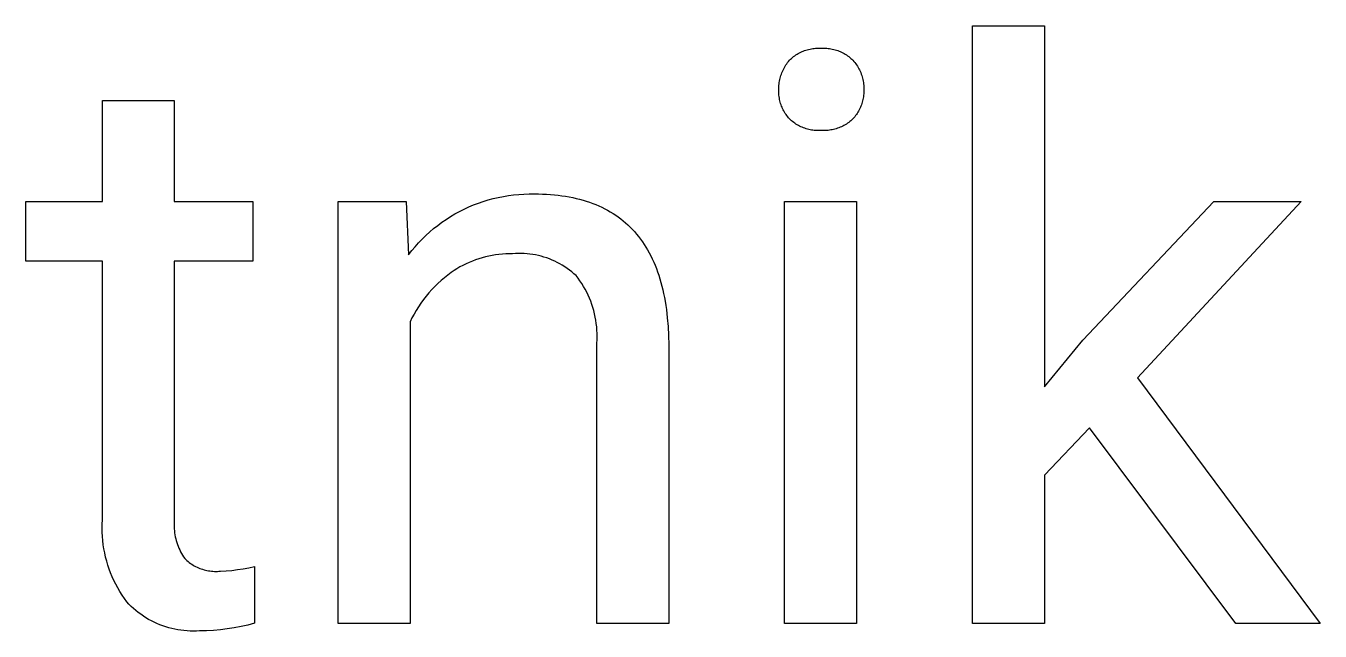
# Model space of a CAD drawing. Header units: millimetres. Extents: x 1102 to 5170, y 19 to 2862.
# Drawn here: x 4357.1 to 4419.2, y 199.1 to 228.1 of the extents above; entities that cross this region are included whole.
import ezdxf

# ---------------------------------------------------------------- set-up
doc = ezdxf.new("R2010")
doc.units = ezdxf.units.MM
doc.header["$MEASUREMENT"] = 0
doc.layers.add('Domyślny', color=7, linetype='Continuous', true_color=0x000000)

msp = doc.modelspace()

# ---------------------------------------------------------------- linework, layer by layer
at = {"layer": 'Domyślny'}
for p, q in [((4402.503, 199.45), (4402.503, 228.097)), ((4402.503, 228.097), (4405.947, 228.097)), ((4405.947, 228.097), (4405.947, 210.8)), ((4393.772, 226.494), (4393.821, 226.539)), ((4393.821, 226.539), (4393.872, 226.583)), ((4393.872, 226.583), (4393.924, 226.625)), ((4393.924, 226.625), (4393.978, 226.665)), ((4393.978, 226.665), (4394.033, 226.703)), ((4394.033, 226.703), (4394.089, 226.74)), ((4394.089, 226.74), (4394.147, 226.774)), ((4394.147, 226.774), (4394.206, 226.806)), ((4394.206, 226.806), (4394.265, 226.836)), ((4394.265, 226.836), (4394.326, 226.864)), ((4394.326, 226.864), (4394.388, 226.89)), ((4394.388, 226.89), (4394.451, 226.914)), ((4394.451, 226.914), (4394.514, 226.936)), ((4394.514, 226.936), (4394.578, 226.955)), ((4394.578, 226.955), (4394.643, 226.972)), ((4394.643, 226.972), (4394.708, 226.987)), ((4394.708, 226.987), (4394.774, 227)), ((4394.774, 227), (4394.841, 227.01)), ((4394.841, 227.01), (4394.907, 227.018)), ((4394.907, 227.018), (4394.974, 227.024)), ((4394.974, 227.024), (4395.041, 227.027)), ((4395.041, 227.027), (4395.108, 227.028)), ((4395.108, 227.028), (4395.175, 227.027)), ((4395.175, 227.027), (4395.242, 227.023)), ((4395.242, 227.023), (4395.309, 227.026)), ((4395.309, 227.026), (4395.376, 227.028)), ((4395.376, 227.028), (4395.444, 227.027)), ((4395.444, 227.027), (4395.511, 227.023)), ((4395.511, 227.023), (4395.578, 227.017)), ((4395.578, 227.017), (4395.645, 227.009)), ((4395.645, 227.009), (4395.711, 226.999)), ((4395.711, 226.999), (4395.777, 226.986)), ((4395.777, 226.986), (4395.843, 226.972)), ((4395.843, 226.972), (4395.908, 226.954)), ((4395.908, 226.954), (4395.973, 226.935)), ((4395.973, 226.935), (4396.036, 226.913)), ((4396.036, 226.913), (4396.099, 226.89)), ((4396.099, 226.89), (4396.161, 226.864)), ((4396.161, 226.864), (4396.223, 226.836)), ((4396.223, 226.836), (4396.283, 226.805)), ((4396.283, 226.805), (4396.342, 226.773)), ((4396.342, 226.773), (4396.4, 226.739)), ((4396.4, 226.739), (4396.457, 226.703)), ((4396.457, 226.703), (4396.512, 226.665)), ((4396.512, 226.665), (4396.566, 226.625)), ((4396.566, 226.625), (4396.619, 226.583)), ((4396.619, 226.583), (4396.67, 226.539)), ((4396.67, 226.539), (4396.72, 226.494)), ((4393.359, 225.854), (4393.386, 225.918)), ((4393.386, 225.918), (4393.416, 225.982)), ((4393.416, 225.982), (4393.447, 226.044)), ((4393.447, 226.044), (4393.481, 226.106)), ((4393.481, 226.106), (4393.516, 226.166)), ((4393.516, 226.166), (4393.554, 226.225)), ((4393.554, 226.225), (4393.594, 226.282)), ((4393.594, 226.282), (4393.635, 226.339)), ((4393.635, 226.339), (4393.679, 226.393)), ((4393.679, 226.393), (4393.724, 226.447)), ((4393.724, 226.447), (4393.772, 226.494)), ((4396.72, 226.494), (4396.768, 226.447)), ((4396.768, 226.447), (4396.814, 226.394)), ((4396.814, 226.394), (4396.858, 226.339)), ((4396.858, 226.339), (4396.9, 226.283)), ((4396.9, 226.283), (4396.94, 226.226)), ((4396.94, 226.226), (4396.979, 226.167)), ((4396.979, 226.167), (4397.015, 226.107)), ((4397.015, 226.107), (4397.049, 226.046)), ((4397.049, 226.046), (4397.081, 225.983)), ((4397.081, 225.983), (4397.111, 225.92)), ((4397.111, 225.92), (4397.138, 225.855)), ((4393.217, 225.243), (4393.224, 225.313)), ((4393.224, 225.313), (4393.232, 225.382)), ((4393.232, 225.382), (4393.244, 225.451)), ((4393.244, 225.451), (4393.257, 225.52)), ((4393.257, 225.52), (4393.273, 225.588)), ((4393.273, 225.588), (4393.291, 225.656)), ((4393.291, 225.656), (4393.311, 225.723)), ((4393.311, 225.723), (4393.334, 225.789)), ((4393.334, 225.789), (4393.359, 225.854)), ((4397.138, 225.855), (4397.164, 225.79)), ((4397.164, 225.79), (4397.187, 225.724)), ((4397.187, 225.724), (4397.208, 225.657)), ((4397.208, 225.657), (4397.226, 225.589)), ((4397.226, 225.589), (4397.242, 225.521)), ((4397.242, 225.521), (4397.256, 225.452)), ((4397.256, 225.452), (4397.267, 225.383)), ((4397.267, 225.383), (4397.276, 225.314)), ((4397.276, 225.314), (4397.283, 225.244)), ((4393.211, 225.104), (4393.213, 225.174)), ((4393.212, 225.034), (4393.211, 225.104)), ((4393.211, 224.968), (4393.212, 225.034)), ((4393.212, 224.901), (4393.211, 224.968)), ((4393.216, 224.835), (4393.212, 224.901)), ((4393.213, 225.174), (4393.217, 225.243)), ((4393.221, 224.769), (4393.216, 224.835)), ((4393.229, 224.704), (4393.221, 224.769)), ((4393.239, 224.638), (4393.229, 224.704)), ((4397.271, 224.703), (4397.26, 224.637)), ((4397.279, 224.769), (4397.271, 224.703)), ((4397.284, 224.835), (4397.279, 224.769)), ((4397.283, 225.244), (4397.287, 225.174)), ((4397.288, 224.901), (4397.284, 224.835)), ((4397.287, 225.174), (4397.289, 225.104)), ((4397.289, 225.104), (4397.288, 225.034)), ((4397.288, 225.034), (4397.289, 224.967)), ((4397.289, 224.967), (4397.288, 224.901)), ((4360.777, 219.682), (4360.777, 224.516)), ((4360.777, 224.516), (4364.224, 224.516)), ((4364.224, 224.516), (4364.224, 219.682)), ((4393.251, 224.573), (4393.239, 224.638)), ((4393.266, 224.509), (4393.251, 224.573)), ((4393.282, 224.445), (4393.266, 224.509)), ((4393.301, 224.381), (4393.282, 224.445)), ((4393.322, 224.318), (4393.301, 224.381)), ((4393.344, 224.256), (4393.322, 224.318)), ((4393.369, 224.195), (4393.344, 224.256)), ((4393.396, 224.135), (4393.369, 224.195)), ((4393.425, 224.075), (4393.396, 224.135)), ((4393.456, 224.017), (4393.425, 224.075)), ((4397.071, 224.074), (4397.04, 224.015)), ((4397.101, 224.133), (4397.071, 224.074)), ((4397.128, 224.194), (4397.101, 224.133)), ((4397.153, 224.255), (4397.128, 224.194)), ((4397.177, 224.317), (4397.153, 224.255)), ((4397.198, 224.38), (4397.177, 224.317)), ((4397.217, 224.443), (4397.198, 224.38)), ((4397.233, 224.508), (4397.217, 224.443)), ((4397.248, 224.572), (4397.233, 224.508)), ((4397.26, 224.637), (4397.248, 224.572)), ((4393.489, 223.959), (4393.456, 224.017)), ((4393.523, 223.903), (4393.489, 223.959)), ((4393.56, 223.848), (4393.523, 223.903)), ((4393.598, 223.794), (4393.56, 223.848)), ((4393.639, 223.741), (4393.598, 223.794)), ((4393.681, 223.69), (4393.639, 223.741)), ((4393.724, 223.641), (4393.681, 223.69)), ((4393.772, 223.595), (4393.724, 223.641)), ((4393.822, 223.55), (4393.772, 223.595)), ((4393.874, 223.508), (4393.822, 223.55)), ((4393.926, 223.467), (4393.874, 223.508)), ((4393.981, 223.428), (4393.926, 223.467)), ((4394.036, 223.391), (4393.981, 223.428)), ((4396.509, 223.429), (4396.454, 223.392)), ((4396.564, 223.468), (4396.509, 223.429)), ((4396.617, 223.508), (4396.564, 223.468)), ((4396.669, 223.551), (4396.617, 223.508)), ((4396.719, 223.595), (4396.669, 223.551)), ((4396.768, 223.641), (4396.719, 223.595)), ((4396.812, 223.69), (4396.768, 223.641)), ((4396.855, 223.741), (4396.812, 223.69)), ((4396.895, 223.793), (4396.855, 223.741)), ((4396.934, 223.847), (4396.895, 223.793)), ((4396.971, 223.902), (4396.934, 223.847)), ((4397.007, 223.958), (4396.971, 223.902)), ((4397.04, 224.015), (4397.007, 223.958)), ((4394.093, 223.356), (4394.036, 223.391)), ((4394.15, 223.323), (4394.093, 223.356)), ((4394.209, 223.292), (4394.15, 223.323)), ((4394.269, 223.262), (4394.209, 223.292)), ((4394.33, 223.235), (4394.269, 223.262)), ((4394.392, 223.21), (4394.33, 223.235)), ((4394.454, 223.187), (4394.392, 223.21)), ((4394.518, 223.166), (4394.454, 223.187)), ((4394.582, 223.148), (4394.518, 223.166)), ((4394.646, 223.131), (4394.582, 223.148)), ((4394.711, 223.117), (4394.646, 223.131)), ((4394.777, 223.105), (4394.711, 223.117)), ((4394.843, 223.095), (4394.777, 223.105)), ((4394.909, 223.088), (4394.843, 223.095)), ((4394.975, 223.082), (4394.909, 223.088)), ((4395.042, 223.079), (4394.975, 223.082)), ((4395.109, 223.079), (4395.042, 223.079)), ((4395.175, 223.08), (4395.109, 223.079)), ((4395.242, 223.084), (4395.175, 223.08)), ((4395.309, 223.08), (4395.242, 223.084)), ((4395.376, 223.079), (4395.309, 223.08)), ((4395.443, 223.08), (4395.376, 223.079)), ((4395.509, 223.083), (4395.443, 223.08)), ((4395.576, 223.088), (4395.509, 223.083)), ((4395.643, 223.096), (4395.576, 223.088)), ((4395.709, 223.106), (4395.643, 223.096)), ((4395.775, 223.118), (4395.709, 223.106)), ((4395.84, 223.132), (4395.775, 223.118)), ((4395.905, 223.149), (4395.84, 223.132)), ((4395.969, 223.167), (4395.905, 223.149)), ((4396.033, 223.188), (4395.969, 223.167)), ((4396.096, 223.211), (4396.033, 223.188)), ((4396.158, 223.236), (4396.096, 223.211)), ((4396.219, 223.263), (4396.158, 223.236)), ((4396.279, 223.292), (4396.219, 223.263)), ((4396.338, 223.323), (4396.279, 223.292)), ((4396.397, 223.357), (4396.338, 223.323)), ((4396.454, 223.392), (4396.397, 223.357)), ((4379.043, 219.683), (4379.281, 219.755)), ((4379.281, 219.755), (4379.521, 219.82)), ((4379.521, 219.82), (4379.763, 219.877)), ((4379.763, 219.877), (4380.007, 219.925)), ((4380.007, 219.925), (4380.252, 219.965)), ((4380.252, 219.965), (4380.498, 219.997)), ((4380.498, 219.997), (4380.746, 220.02)), ((4380.746, 220.02), (4380.994, 220.035)), ((4380.994, 220.035), (4381.242, 220.042)), ((4381.242, 220.042), (4381.49, 220.04)), ((4381.49, 220.04), (4381.688, 220.038)), ((4381.688, 220.038), (4381.883, 220.033)), ((4381.883, 220.033), (4382.075, 220.024)), ((4382.075, 220.024), (4382.264, 220.012)), ((4382.264, 220.012), (4382.45, 219.996)), ((4382.45, 219.996), (4382.632, 219.977)), ((4382.632, 219.977), (4382.812, 219.954)), ((4382.812, 219.954), (4382.988, 219.927)), ((4382.988, 219.927), (4383.161, 219.897)), ((4383.161, 219.897), (4383.332, 219.864)), ((4383.332, 219.864), (4383.499, 219.826)), ((4383.499, 219.826), (4383.663, 219.786)), ((4383.663, 219.786), (4383.824, 219.742)), ((4383.824, 219.742), (4383.982, 219.694)), ((4383.982, 219.694), (4384.136, 219.643)), ((4357.11, 216.817), (4357.11, 219.682)), ((4357.11, 219.682), (4360.777, 219.682)), ((4364.224, 219.682), (4367.984, 219.682)), ((4367.984, 219.682), (4367.984, 216.817)), ((4372.088, 199.45), (4372.088, 219.682)), ((4372.088, 219.682), (4375.347, 219.682)), ((4375.347, 219.682), (4375.459, 217.125)), ((4377.469, 218.954), (4377.682, 219.081)), ((4377.682, 219.081), (4377.9, 219.2)), ((4377.9, 219.2), (4378.122, 219.312)), ((4378.122, 219.312), (4378.348, 219.416)), ((4378.348, 219.416), (4378.576, 219.513)), ((4378.576, 219.513), (4378.809, 219.602)), ((4378.809, 219.602), (4379.043, 219.683)), ((4384.136, 219.643), (4384.288, 219.588)), ((4384.288, 219.588), (4384.437, 219.53)), ((4384.437, 219.53), (4384.582, 219.468)), ((4384.582, 219.468), (4384.725, 219.403)), ((4384.725, 219.403), (4384.864, 219.334)), ((4384.864, 219.334), (4385, 219.261)), ((4385, 219.261), (4385.133, 219.186)), ((4385.133, 219.186), (4385.263, 219.106)), ((4385.263, 219.106), (4385.39, 219.023)), ((4393.492, 199.45), (4393.492, 219.682)), ((4393.492, 219.682), (4396.939, 219.682)), ((4396.939, 219.682), (4396.939, 199.45)), ((4407.79, 213.024), (4414.065, 219.682)), ((4418.256, 219.682), (4410.414, 211.231)), ((4414.065, 219.682), (4418.256, 219.682)), ((4376.66, 218.377), (4376.855, 218.532)), ((4376.855, 218.532), (4377.055, 218.679)), ((4377.055, 218.679), (4377.259, 218.82)), ((4377.259, 218.82), (4377.469, 218.954)), ((4385.39, 219.023), (4385.514, 218.937)), ((4385.514, 218.937), (4385.635, 218.847)), ((4385.635, 218.847), (4385.753, 218.753)), ((4385.753, 218.753), (4385.867, 218.656)), ((4385.867, 218.656), (4385.979, 218.555)), ((4385.979, 218.555), (4386.087, 218.451)), ((4386.087, 218.451), (4386.192, 218.343)), ((4375.937, 217.696), (4376.109, 217.876)), ((4376.109, 217.876), (4376.287, 218.049)), ((4376.287, 218.049), (4376.471, 218.216)), ((4376.471, 218.216), (4376.66, 218.377)), ((4386.192, 218.343), (4386.295, 218.232)), ((4386.295, 218.232), (4386.394, 218.117)), ((4386.394, 218.117), (4386.49, 217.999)), ((4386.49, 217.999), (4386.583, 217.877)), ((4386.583, 217.877), (4386.672, 217.752)), ((4375.459, 217.125), (4375.612, 217.321)), ((4375.612, 217.321), (4375.771, 217.511)), ((4375.771, 217.511), (4375.937, 217.696)), ((4386.672, 217.752), (4386.759, 217.623)), ((4386.759, 217.623), (4386.843, 217.491)), ((4386.843, 217.491), (4386.923, 217.355)), ((4386.923, 217.355), (4387.001, 217.215)), ((4387.001, 217.215), (4387.075, 217.072)), ((4360.777, 216.817), (4357.11, 216.817)), ((4360.777, 204.416), (4360.777, 216.817)), ((4367.984, 216.817), (4364.224, 216.817)), ((4364.224, 216.817), (4364.224, 204.368)), ((4378.068, 216.617), (4377.923, 216.538)), ((4378.215, 216.691), (4378.068, 216.617)), ((4378.365, 216.759), (4378.215, 216.691)), ((4378.517, 216.823), (4378.365, 216.759)), ((4378.671, 216.882), (4378.517, 216.823)), ((4378.827, 216.935), (4378.671, 216.882)), ((4378.985, 216.983), (4378.827, 216.935)), ((4379.144, 217.026), (4378.985, 216.983)), ((4379.304, 217.064), (4379.144, 217.026)), ((4379.466, 217.096), (4379.304, 217.064)), ((4379.628, 217.123), (4379.466, 217.096)), ((4379.792, 217.144), (4379.628, 217.123)), ((4379.956, 217.16), (4379.792, 217.144)), ((4380.12, 217.171), (4379.956, 217.16)), ((4380.285, 217.176), (4380.12, 217.171)), ((4380.45, 217.175), (4380.285, 217.176)), ((4380.587, 217.185), (4380.45, 217.175)), ((4380.725, 217.189), (4380.587, 217.185)), ((4380.864, 217.189), (4380.725, 217.189)), ((4381.001, 217.184), (4380.864, 217.189)), ((4381.139, 217.174), (4381.001, 217.184)), ((4381.277, 217.159), (4381.139, 217.174)), ((4381.413, 217.14), (4381.277, 217.159)), ((4381.549, 217.116), (4381.413, 217.14)), ((4381.684, 217.087), (4381.549, 217.116)), ((4381.818, 217.053), (4381.684, 217.087)), ((4381.951, 217.015), (4381.818, 217.053)), ((4382.082, 216.972), (4381.951, 217.015)), ((4382.212, 216.925), (4382.082, 216.972)), ((4382.34, 216.873), (4382.212, 216.925)), ((4382.466, 216.817), (4382.34, 216.873)), ((4382.59, 216.756), (4382.466, 216.817)), ((4382.712, 216.691), (4382.59, 216.756)), ((4382.831, 216.622), (4382.712, 216.691)), ((4382.948, 216.549), (4382.831, 216.622)), ((4387.075, 217.072), (4387.147, 216.926)), ((4387.147, 216.926), (4387.215, 216.776)), ((4387.215, 216.776), (4387.28, 216.622)), ((4387.28, 216.622), (4387.342, 216.465)), ((4377.176, 216.022), (4377.018, 215.887)), ((4377.338, 216.151), (4377.176, 216.022)), ((4377.505, 216.275), (4377.338, 216.151)), ((4377.642, 216.367), (4377.505, 216.275)), ((4377.781, 216.455), (4377.642, 216.367)), ((4377.923, 216.538), (4377.781, 216.455)), ((4383.063, 216.472), (4382.948, 216.549)), ((4383.175, 216.391), (4383.063, 216.472)), ((4383.284, 216.306), (4383.175, 216.391)), ((4383.389, 216.217), (4383.284, 216.306)), ((4383.492, 216.125), (4383.389, 216.217)), ((4383.588, 215.999), (4383.492, 216.125)), ((4383.679, 215.871), (4383.588, 215.999)), ((4387.342, 216.465), (4387.401, 216.304)), ((4387.401, 216.304), (4387.457, 216.14)), ((4387.457, 216.14), (4387.51, 215.972)), ((4387.51, 215.972), (4387.559, 215.801)), ((4376.573, 215.453), (4376.434, 215.298)), ((4376.716, 215.603), (4376.573, 215.453)), ((4376.865, 215.748), (4376.716, 215.603)), ((4377.018, 215.887), (4376.865, 215.748)), ((4383.766, 215.739), (4383.679, 215.871)), ((4383.849, 215.605), (4383.766, 215.739)), ((4383.927, 215.467), (4383.849, 215.605)), ((4384, 215.328), (4383.927, 215.467)), ((4387.559, 215.801), (4387.606, 215.626)), ((4387.606, 215.626), (4387.649, 215.448)), ((4387.649, 215.448), (4387.69, 215.266)), ((4376.052, 214.807), (4375.936, 214.635)), ((4376.174, 214.975), (4376.052, 214.807)), ((4376.301, 215.139), (4376.174, 214.975)), ((4376.434, 215.298), (4376.301, 215.139)), ((4384.069, 215.185), (4384, 215.328)), ((4384.132, 215.041), (4384.069, 215.185)), ((4384.191, 214.895), (4384.132, 215.041)), ((4384.245, 214.746), (4384.191, 214.895)), ((4384.294, 214.596), (4384.245, 214.746)), ((4387.69, 215.266), (4387.727, 215.081)), ((4387.727, 215.081), (4387.761, 214.892)), ((4387.761, 214.892), (4387.792, 214.699)), ((4375.721, 214.28), (4375.623, 214.097)), ((4375.825, 214.459), (4375.721, 214.28)), ((4375.936, 214.635), (4375.825, 214.459)), ((4384.338, 214.445), (4384.294, 214.596)), ((4384.377, 214.292), (4384.338, 214.445)), ((4384.41, 214.137), (4384.377, 214.292)), ((4384.438, 213.982), (4384.41, 214.137)), ((4387.792, 214.699), (4387.82, 214.503)), ((4387.82, 214.503), (4387.867, 214.101)), ((4375.623, 214.097), (4375.532, 213.911)), ((4375.532, 213.911), (4375.532, 199.45)), ((4384.462, 213.826), (4384.438, 213.982)), ((4384.479, 213.669), (4384.462, 213.826)), ((4384.492, 213.512), (4384.479, 213.669)), ((4384.499, 213.354), (4384.492, 213.512)), ((4387.867, 214.101), (4387.901, 213.684)), ((4387.901, 213.684), (4387.924, 213.253)), ((4384.489, 212.881), (4384.498, 213.039)), ((4384.489, 199.45), (4384.489, 212.881)), ((4384.498, 213.039), (4384.501, 213.196)), ((4384.501, 213.196), (4384.499, 213.354)), ((4387.924, 213.253), (4387.933, 212.808)), ((4405.947, 210.8), (4407.79, 213.024)), ((4387.933, 212.808), (4387.933, 199.45)), ((4410.414, 211.231), (4419.168, 199.45)), ((4408.106, 208.819), (4405.947, 206.556)), ((4415.126, 199.45), (4408.106, 208.819)), ((4405.947, 206.556), (4405.947, 199.45)), ((4360.765, 204.016), (4360.768, 204.216)), ((4360.768, 204.216), (4360.777, 204.416)), ((4364.218, 204.273), (4364.216, 204.177)), ((4364.216, 204.177), (4364.217, 204.081)), ((4364.224, 204.368), (4364.218, 204.273)), ((4360.769, 203.817), (4360.765, 204.016)), ((4360.78, 203.617), (4360.769, 203.817)), ((4360.797, 203.418), (4360.78, 203.617)), ((4364.217, 204.081), (4364.222, 203.985)), ((4364.222, 203.985), (4364.23, 203.89)), ((4364.23, 203.89), (4364.241, 203.795)), ((4364.241, 203.795), (4364.255, 203.7)), ((4364.255, 203.7), (4364.272, 203.606)), ((4364.272, 203.606), (4364.293, 203.513)), ((4360.821, 203.22), (4360.797, 203.418)), ((4360.852, 203.022), (4360.821, 203.22)), ((4360.889, 202.826), (4360.852, 203.022)), ((4364.293, 203.513), (4364.317, 203.42)), ((4364.317, 203.42), (4364.345, 203.328)), ((4364.345, 203.328), (4364.375, 203.237)), ((4364.375, 203.237), (4364.408, 203.148)), ((4364.408, 203.148), (4364.445, 203.059)), ((4364.445, 203.059), (4364.484, 202.972)), ((4364.484, 202.972), (4364.527, 202.886)), ((4360.933, 202.631), (4360.889, 202.826)), ((4360.984, 202.438), (4360.933, 202.631)), ((4361.041, 202.246), (4360.984, 202.438)), ((4364.527, 202.886), (4364.572, 202.802)), ((4364.572, 202.802), (4364.621, 202.719)), ((4364.621, 202.719), (4364.672, 202.639)), ((4364.672, 202.639), (4364.726, 202.559)), ((4364.726, 202.559), (4364.778, 202.51)), ((4364.778, 202.51), (4364.832, 202.461)), ((4364.832, 202.461), (4364.887, 202.415)), ((4364.887, 202.415), (4364.944, 202.371)), ((4364.944, 202.371), (4365.003, 202.328)), ((4365.003, 202.328), (4365.063, 202.288)), ((4361.105, 202.057), (4361.041, 202.246)), ((4361.174, 201.87), (4361.105, 202.057)), ((4361.25, 201.685), (4361.174, 201.87)), ((4365.063, 202.288), (4365.124, 202.25)), ((4365.124, 202.25), (4365.186, 202.213)), ((4365.186, 202.213), (4365.25, 202.179)), ((4365.25, 202.179), (4365.315, 202.148)), ((4365.315, 202.148), (4365.38, 202.118)), ((4365.38, 202.118), (4365.447, 202.09)), ((4365.447, 202.09), (4365.515, 202.065)), ((4365.515, 202.065), (4365.583, 202.043)), ((4365.583, 202.043), (4365.653, 202.022)), ((4365.653, 202.022), (4365.723, 202.004)), ((4365.723, 202.004), (4365.793, 201.988)), ((4365.793, 201.988), (4365.864, 201.975)), ((4365.864, 201.975), (4365.935, 201.964)), ((4365.935, 201.964), (4366.007, 201.956)), ((4366.007, 201.956), (4366.079, 201.95)), ((4366.079, 201.95), (4366.151, 201.946)), ((4366.151, 201.946), (4366.223, 201.945)), ((4366.223, 201.945), (4366.295, 201.946)), ((4366.295, 201.946), (4366.368, 201.95)), ((4366.368, 201.95), (4366.439, 201.957)), ((4366.439, 201.957), (4366.715, 201.971)), ((4366.715, 201.971), (4366.989, 201.994)), ((4366.989, 201.994), (4367.263, 202.027)), ((4367.263, 202.027), (4367.536, 202.068)), ((4367.536, 202.068), (4367.807, 202.118)), ((4367.807, 202.118), (4368.076, 202.178)), ((4368.076, 202.178), (4368.076, 199.456)), ((4361.333, 201.503), (4361.25, 201.685)), ((4361.421, 201.324), (4361.333, 201.503)), ((4361.516, 201.148), (4361.421, 201.324)), ((4361.616, 200.975), (4361.516, 201.148)), ((4361.722, 200.806), (4361.616, 200.975)), ((4361.834, 200.64), (4361.722, 200.806)), ((4361.951, 200.478), (4361.834, 200.64)), ((4362.053, 200.37), (4361.951, 200.478)), ((4362.16, 200.265), (4362.053, 200.37)), ((4362.27, 200.165), (4362.16, 200.265)), ((4362.383, 200.068), (4362.27, 200.165)), ((4362.499, 199.975), (4362.383, 200.068)), ((4362.619, 199.886), (4362.499, 199.975)), ((4362.742, 199.801), (4362.619, 199.886)), ((4362.867, 199.721), (4362.742, 199.801)), ((4362.996, 199.645), (4362.867, 199.721)), ((4363.127, 199.573), (4362.996, 199.645)), ((4363.26, 199.506), (4363.127, 199.573)), ((4363.395, 199.444), (4363.26, 199.506)), ((4363.533, 199.386), (4363.395, 199.444)), ((4363.672, 199.334), (4363.533, 199.386)), ((4363.814, 199.286), (4363.672, 199.334)), ((4363.956, 199.243), (4363.814, 199.286)), ((4364.101, 199.205), (4363.956, 199.243)), ((4367.097, 199.238), (4366.766, 199.187)), ((4367.426, 199.3), (4367.097, 199.238)), ((4367.752, 199.372), (4367.426, 199.3)), ((4368.076, 199.456), (4367.752, 199.372)), ((4375.532, 199.45), (4372.088, 199.45)), ((4387.933, 199.45), (4384.489, 199.45)), ((4396.939, 199.45), (4393.492, 199.45)), ((4405.947, 199.45), (4402.503, 199.45)), ((4419.168, 199.45), (4415.126, 199.45)), ((4364.246, 199.172), (4364.101, 199.205)), ((4364.392, 199.144), (4364.246, 199.172)), ((4364.54, 199.121), (4364.392, 199.144)), ((4364.688, 199.103), (4364.54, 199.121)), ((4364.836, 199.091), (4364.688, 199.103)), ((4364.985, 199.083), (4364.836, 199.091)), ((4365.134, 199.081), (4364.985, 199.083)), ((4365.283, 199.084), (4365.134, 199.081)), ((4365.432, 199.092), (4365.283, 199.084)), ((4365.767, 199.099), (4365.432, 199.092)), ((4366.101, 199.117), (4365.767, 199.099)), ((4366.434, 199.147), (4366.101, 199.117)), ((4366.766, 199.187), (4366.434, 199.147))]:
    msp.add_line(p, q, dxfattribs=at)

doc.saveas('drawing.dxf')
